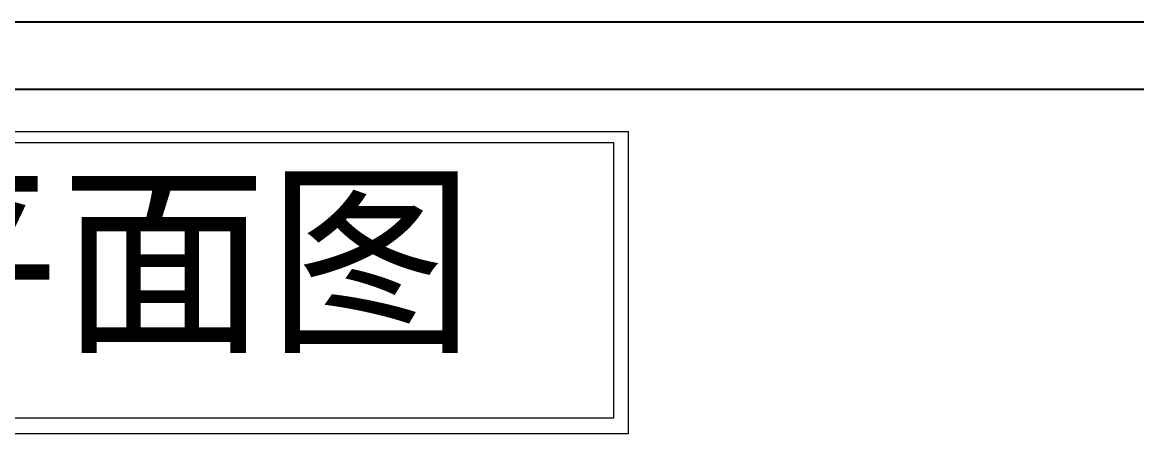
# Model space of a CAD drawing. Header units: centimetres. Extents: x -56693 to 5284, y -24690 to 2923.
# Drawn here: x 3263 to 4059, y 2629 to 2923 of the extents above; entities that cross this region are included whole.
import ezdxf

# ---------------------------------------------------------------- set-up
doc = ezdxf.new("R2010")
doc.units = ezdxf.units.CM
for name, color, linetype in [('A绿-1', 94, 'Continuous'), ('标注', 7, 'Continuous'), ('标题', 7, 'Continuous')]:
    doc.layers.add(name, color=color, linetype=linetype)
doc.layers.add('外轮廓', color=7, linetype='Continuous', lineweight=100)
doc.styles.get("Standard").update_dxf_attribs({"font": 'txt', "bigfont": 'gbcbig.shx'})

# ---------------------------------------------------------------- blocks, each defined once
blk = doc.blocks.new('4')
at = {"layer": '标题', "color": 0, "linetype": 'Continuous', "lineweight": 20}
for p, q in [((2004.42, 2850.29), (3531.38, 2850.29)), ((3531.38, 2850.29), (3531.38, 2601.87)), ((2015.75, 2841.13), (3519.43, 2841.13)), ((3519.43, 2841.13), (3519.43, 2614.68)), ((3519.43, 2614.68), (2015.75, 2614.68)), ((3531.38, 2601.87), (2004.42, 2601.87))]:
    blk.add_line(p, q, dxfattribs=at)
at = {"layer": '标注', "color": 0, "linetype": 'Continuous', "lineweight": 20, "insert": (2043.79, 2806.76), "char_height": 124.8072, "width": 3050.7046, "attachment_point": 1}
blk.add_mtext('{\\fSimHei|b1|i0|c134|p49;茶室绿化总平面图}', dxfattribs=at)

msp = doc.modelspace()

# ---------------------------------------------------------------- linework, layer by layer
at = {"layer": '外轮廓', "linetype": 'ByBlock', "lineweight": 25}
for p, q in [((5284.393, 2922.651), (1684.393, 2922.651)), ((5242.805, 2874.595), (1721.662, 2874.595))]:
    msp.add_line(p, q, dxfattribs=at)

# ---------------------------------------------------------------- block references
at = {"layer": 'A绿-1', "color": 0, "linetype": 'Continuous', "lineweight": 20, "xscale": 0.8700000000000045, "yscale": 0.8700000000000045, "zscale": 0.8700000000000045}
msp.add_blockref('4', (623.515, 364.879), dxfattribs=at)

doc.saveas('drawing.dxf')
